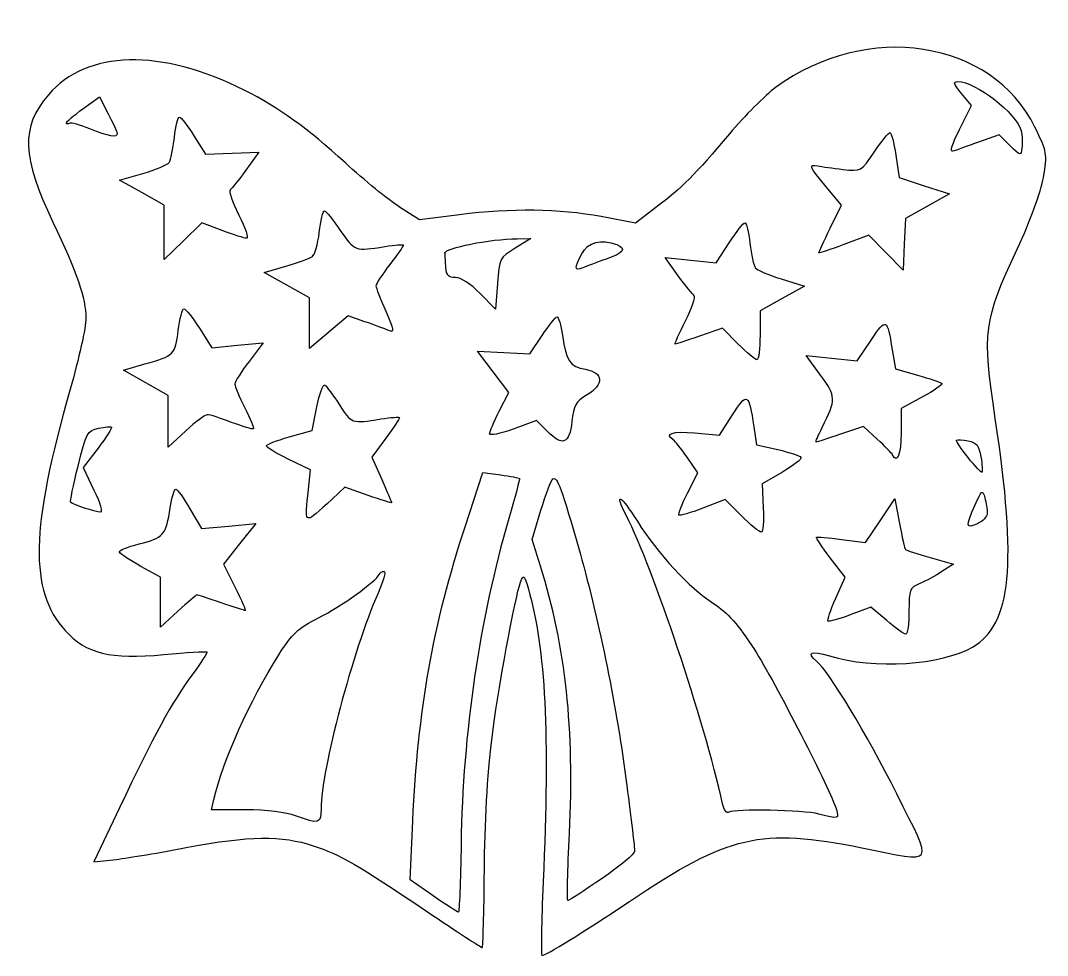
# Model space of a CAD drawing. Header units: centimetres. Extents: x -9.3 to 9, y -10.8 to 13.4.
# Drawn here: x -6.26 to 5.7, y 2.52 to 13.41 of the extents above; entities that cross this region are included whole.
import ezdxf

# ---------------------------------------------------------------- set-up
doc = ezdxf.new("R2010")
doc.units = ezdxf.units.CM
doc.header["$MEASUREMENT"] = 0
doc.layers.add('Layer 1', color=7, linetype='Continuous')

msp = doc.modelspace()

# ---------------------------------------------------------------- linework, layer by layer
at = {"layer": 'Layer 1'}
for points, knots in [([(-0.17259, 3.37224), (-0.0946, 5.1069), (-0.1437, 6.08155), (-0.34453, 6.78505), (-0.34453, 6.78505), (-0.39189, 6.95096), (-0.40015, 6.95836), (-0.43475, 6.86595), (-0.43475, 6.86595), (-0.50252, 6.68495), (-0.70034, 5.60316), (-0.77614, 4.99904), (-0.77614, 4.99904), (-0.81783, 4.66679), (-0.85313, 4.01867), (-0.85727, 3.50934), (-0.85727, 3.50934), (-0.8613, 3.01347), (-0.87268, 2.6077), (-0.88255, 2.60763), (-0.88255, 2.60763), (-0.89242, 2.60755), (-1.18006, 2.7958), (-1.52174, 3.02593), (-1.52174, 3.02593), (-2.33776, 3.57555), (-2.52937, 3.68633), (-2.85198, 3.79501), (-2.85198, 3.79501), (-3.21116, 3.91601), (-3.60905, 3.91083), (-4.31165, 3.77602), (-4.31165, 3.77602), (-4.62554, 3.71579), (-5.00033, 3.65278), (-5.14453, 3.63599), (-5.14453, 3.63599), (-5.14453, 3.63599), (-5.40671, 3.60546), (-5.40671, 3.60546), (-5.40671, 3.60546), (-5.40671, 3.60546), (-5.10784, 4.23648), (-5.10784, 4.23648), (-5.10784, 4.23648), (-4.71138, 5.07354), (-4.49432, 5.47155), (-4.26505, 5.78191), (-4.26505, 5.78191), (-4.16066, 5.92322), (-4.08222, 6.04516), (-4.09073, 6.0529), (-4.09073, 6.0529), (-4.09924, 6.06064), (-4.32441, 6.04654), (-4.59111, 6.02157), (-4.59111, 6.02157), (-5.21484, 5.96317), (-5.4973, 6.03216), (-5.74161, 6.30258), (-5.74161, 6.30258), (-6.16199, 6.76789), (-6.1466, 7.49457), (-5.6821, 9.11345), (-5.6821, 9.11345), (-5.58124, 9.46496), (-5.49872, 9.8367), (-5.49872, 9.93953), (-5.49872, 9.93953), (-5.49872, 10.16819), (-5.60645, 10.48256), (-5.88278, 11.06029), (-5.88278, 11.06029), (-6.24869, 11.82531), (-6.26073, 12.16469), (-5.93541, 12.54475), (-5.93541, 12.54475), (-5.48914, 13.06612), (-4.62371, 13.086), (-3.65412, 12.59714), (-3.65412, 12.59714), (-3.24483, 12.39078), (-2.92221, 12.15874), (-2.47643, 11.75012), (-2.47643, 11.75012), (-2.25805, 11.54994), (-1.97402, 11.31855), (-1.84525, 11.23592), (-1.84525, 11.23592), (-1.84525, 11.23592), (-1.61112, 11.08568), (-1.61112, 11.08568), (-1.61112, 11.08568), (-1.61112, 11.08568), (-1.14655, 11.14506), (-1.14655, 11.14506), (-1.14655, 11.14506), (-0.53708, 11.22296), (0.01285, 11.21593), (0.50353, 11.12399), (0.50353, 11.12399), (0.50353, 11.12399), (0.90167, 11.04939), (0.90167, 11.04939), (0.90167, 11.04939), (0.90167, 11.04939), (1.14022, 11.2295), (1.14022, 11.2295), (1.14022, 11.2295), (1.44103, 11.45662), (1.5979, 11.61376), (1.99744, 12.08822), (1.99744, 12.08822), (2.17325, 12.297), (2.41567, 12.54017), (2.53614, 12.62861), (2.53614, 12.62861), (3.59878, 13.40866), (5.0547, 13.18571), (5.55667, 12.16607), (5.55667, 12.16607), (5.69917, 11.8766), (5.70243, 11.85723), (5.65509, 11.58086), (5.65509, 11.58086), (5.62668, 11.41498), (5.50001, 11.06722), (5.35326, 10.75216), (5.35326, 10.75216), (4.95622, 9.89979), (4.9422, 9.79216), (5.09513, 8.77112), (5.09513, 8.77112), (5.35011, 7.06881), (5.28216, 6.37256), (4.83565, 6.11249), (4.83565, 6.11249), (4.46605, 5.89721), (3.68213, 5.84745), (3.16455, 6.00642), (3.16455, 6.00642), (2.94971, 6.07241), (2.8878, 6.04696), (3.01213, 5.94378), (3.01213, 5.94378), (3.15787, 5.82282), (3.59794, 5.09544), (3.94645, 4.39943), (3.94645, 4.39943), (4.37877, 3.53606), (4.41828, 3.59735), (3.54121, 3.77086), (3.54121, 3.77086), (2.35251, 4.00601), (1.99338, 3.92308), (0.83255, 3.14538), (0.83255, 3.14538), (0.28746, 2.7802), (-0.13992, 2.5162), (-0.18603, 2.5162), (-0.18603, 2.5162), (-0.19982, 2.5162), (-0.19378, 2.90142), (-0.17261, 3.37226), (-0.17261, 3.37226), (-0.17261, 3.37226), (-0.17259, 3.37224), (-0.17259, 3.37224)], [0, 0, 0, 0, 0.02325581, 0.02325581, 0.02325581, 0.02325581, 0.04651163, 0.04651163, 0.04651163, 0.04651163, 0.06976744, 0.06976744, 0.06976744, 0.06976744, 0.09302326, 0.09302326, 0.09302326, 0.09302326, 0.11627907, 0.11627907, 0.11627907, 0.11627907, 0.13953488, 0.13953488, 0.13953488, 0.13953488, 0.1627907, 0.1627907, 0.1627907, 0.1627907, 0.18604651, 0.18604651, 0.18604651, 0.18604651, 0.20930233, 0.20930233, 0.20930233, 0.20930233, 0.23255814, 0.23255814, 0.23255814, 0.23255814, 0.25581395, 0.25581395, 0.25581395, 0.25581395, 0.27906977, 0.27906977, 0.27906977, 0.27906977, 0.30232558, 0.30232558, 0.30232558, 0.30232558, 0.3255814, 0.3255814, 0.3255814, 0.3255814, 0.34883721, 0.34883721, 0.34883721, 0.34883721, 0.37209302, 0.37209302, 0.37209302, 0.37209302, 0.39534884, 0.39534884, 0.39534884, 0.39534884, 0.41860465, 0.41860465, 0.41860465, 0.41860465, 0.44186047, 0.44186047, 0.44186047, 0.44186047, 0.46511628, 0.46511628, 0.46511628, 0.46511628, 0.48837209, 0.48837209, 0.48837209, 0.48837209, 0.51162791, 0.51162791, 0.51162791, 0.51162791, 0.53488372, 0.53488372, 0.53488372, 0.53488372, 0.55813953, 0.55813953, 0.55813953, 0.55813953, 0.58139535, 0.58139535, 0.58139535, 0.58139535, 0.60465116, 0.60465116, 0.60465116, 0.60465116, 0.62790698, 0.62790698, 0.62790698, 0.62790698, 0.65116279, 0.65116279, 0.65116279, 0.65116279, 0.6744186, 0.6744186, 0.6744186, 0.6744186, 0.69767442, 0.69767442, 0.69767442, 0.69767442, 0.72093023, 0.72093023, 0.72093023, 0.72093023, 0.74418605, 0.74418605, 0.74418605, 0.74418605, 0.76744186, 0.76744186, 0.76744186, 0.76744186, 0.79069767, 0.79069767, 0.79069767, 0.79069767, 0.81395349, 0.81395349, 0.81395349, 0.81395349, 0.8372093, 0.8372093, 0.8372093, 0.8372093, 0.86046512, 0.86046512, 0.86046512, 0.86046512, 0.88372093, 0.88372093, 0.88372093, 0.88372093, 0.90697674, 0.90697674, 0.90697674, 0.90697674, 0.93023256, 0.93023256, 0.93023256, 0.93023256, 0.95348837, 0.95348837, 0.95348837, 0.95348837, 1, 1, 1, 1]), ([(5.39474, 12.12543), (5.34415, 12.32701), (4.86672, 12.69754), (4.65757, 12.69754), (4.65757, 12.69754), (4.59826, 12.69754), (4.607, 12.66927), (4.70071, 12.55789), (4.70071, 12.55789), (4.70071, 12.55789), (4.81821, 12.41824), (4.81821, 12.41824), (4.81821, 12.41824), (4.81821, 12.41824), (4.67806, 12.14061), (4.67806, 12.14061), (4.67806, 12.14061), (4.59438, 11.97484), (4.56247, 11.87182), (4.59886, 11.88492), (4.59886, 11.88492), (4.63238, 11.89699), (4.76812, 11.94516), (4.9005, 11.99198), (4.9005, 11.99198), (4.9005, 11.99198), (5.14119, 12.0771), (5.14119, 12.0771), (5.14119, 12.0771), (5.14119, 12.0771), (5.26575, 11.95192), (5.26575, 11.95192), (5.26575, 11.95192), (5.38671, 11.83036), (5.39074, 11.82956), (5.4055, 11.92436), (5.4055, 11.92436), (5.41386, 11.97805), (5.40902, 12.06852), (5.39474, 12.12542), (5.39474, 12.12542), (5.39474, 12.12542), (5.39474, 12.12543), (5.39474, 12.12543)], [0, 0, 0, 0, 0.08333333, 0.08333333, 0.08333333, 0.08333333, 0.16666667, 0.16666667, 0.16666667, 0.16666667, 0.25, 0.25, 0.25, 0.25, 0.33333333, 0.33333333, 0.33333333, 0.33333333, 0.41666667, 0.41666667, 0.41666667, 0.41666667, 0.5, 0.5, 0.5, 0.5, 0.58333333, 0.58333333, 0.58333333, 0.58333333, 0.66666667, 0.66666667, 0.66666667, 0.66666667, 0.75, 0.75, 0.75, 0.75, 0.83333333, 0.83333333, 0.83333333, 0.83333333, 1, 1, 1, 1]), ([(-5.13553, 12.09259), (-5.13666, 12.11142), (-5.18375, 12.21502), (-5.24017, 12.32279), (-5.24017, 12.32279), (-5.24017, 12.32279), (-5.34274, 12.51875), (-5.34274, 12.51875), (-5.34274, 12.51875), (-5.34274, 12.51875), (-5.53487, 12.37957), (-5.53487, 12.37957), (-5.53487, 12.37957), (-5.64054, 12.30302), (-5.727, 12.22904), (-5.727, 12.21516), (-5.727, 12.21516), (-5.727, 12.20128), (-5.71159, 12.19917), (-5.69276, 12.21047), (-5.69276, 12.21047), (-5.67393, 12.22177), (-5.56606, 12.19331), (-5.45306, 12.14723), (-5.45306, 12.14723), (-5.22939, 12.05602), (-5.13232, 12.03931), (-5.13553, 12.09259)], [0, 0, 0, 0, 0.125, 0.125, 0.125, 0.125, 0.25, 0.25, 0.25, 0.25, 0.375, 0.375, 0.375, 0.375, 0.5, 0.5, 0.5, 0.5, 0.625, 0.625, 0.625, 0.625, 0.75, 0.75, 0.75, 0.75, 1, 1, 1, 1]), ([(-3.91057, 10.96213), (-3.77907, 10.91216), (-3.65086, 10.87128), (-3.62566, 10.87128), (-3.62566, 10.87128), (-3.60046, 10.87128), (-3.64153, 10.99349), (-3.71693, 11.14285), (-3.71693, 11.14285), (-3.79233, 11.29222), (-3.83841, 11.42407), (-3.81934, 11.43586), (-3.81934, 11.43586), (-3.80026, 11.44765), (-3.71746, 11.55087), (-3.63533, 11.66523), (-3.63533, 11.66523), (-3.63533, 11.66523), (-3.486, 11.87317), (-3.486, 11.87317), (-3.486, 11.87317), (-3.486, 11.87317), (-3.7953, 11.86303), (-3.7953, 11.86303), (-3.7953, 11.86303), (-3.7953, 11.86303), (-4.1046, 11.85289), (-4.1046, 11.85289), (-4.1046, 11.85289), (-4.1046, 11.85289), (-4.24237, 12.06728), (-4.24237, 12.06728), (-4.24237, 12.06728), (-4.31814, 12.18519), (-4.39318, 12.28278), (-4.40912, 12.28415), (-4.40912, 12.28415), (-4.42506, 12.28552), (-4.4516, 12.17859), (-4.4681, 12.04654), (-4.4681, 12.04654), (-4.4846, 11.91449), (-4.51265, 11.78367), (-4.53043, 11.75583), (-4.53043, 11.75583), (-4.54821, 11.72799), (-4.68578, 11.66967), (-4.83614, 11.62624), (-4.83614, 11.62624), (-4.83614, 11.62624), (-5.10952, 11.54727), (-5.10952, 11.54727), (-5.10952, 11.54727), (-5.10952, 11.54727), (-4.84818, 11.40332), (-4.84818, 11.40332), (-4.84818, 11.40332), (-4.84818, 11.40332), (-4.58684, 11.25937), (-4.58684, 11.25937), (-4.58684, 11.25937), (-4.58684, 11.25937), (-4.58622, 10.94149), (-4.58622, 10.94149), (-4.58622, 10.94149), (-4.58622, 10.94149), (-4.5856, 10.62361), (-4.5856, 10.62361), (-4.5856, 10.62361), (-4.5856, 10.62361), (-4.36764, 10.8383), (-4.36764, 10.8383), (-4.36764, 10.8383), (-4.36764, 10.8383), (-4.14968, 11.05299), (-4.14968, 11.05299), (-4.14968, 11.05299), (-4.14968, 11.05299), (-3.91059, 10.96214), (-3.91059, 10.96214), (-3.91059, 10.96214), (-3.91059, 10.96214), (-3.91057, 10.96213), (-3.91057, 10.96213)], [0, 0, 0, 0, 0.04545455, 0.04545455, 0.04545455, 0.04545455, 0.09090909, 0.09090909, 0.09090909, 0.09090909, 0.13636364, 0.13636364, 0.13636364, 0.13636364, 0.18181818, 0.18181818, 0.18181818, 0.18181818, 0.22727273, 0.22727273, 0.22727273, 0.22727273, 0.27272727, 0.27272727, 0.27272727, 0.27272727, 0.31818182, 0.31818182, 0.31818182, 0.31818182, 0.36363636, 0.36363636, 0.36363636, 0.36363636, 0.40909091, 0.40909091, 0.40909091, 0.40909091, 0.45454545, 0.45454545, 0.45454545, 0.45454545, 0.5, 0.5, 0.5, 0.5, 0.54545455, 0.54545455, 0.54545455, 0.54545455, 0.59090909, 0.59090909, 0.59090909, 0.59090909, 0.63636364, 0.63636364, 0.63636364, 0.63636364, 0.68181818, 0.68181818, 0.68181818, 0.68181818, 0.72727273, 0.72727273, 0.72727273, 0.72727273, 0.77272727, 0.77272727, 0.77272727, 0.77272727, 0.81818182, 0.81818182, 0.81818182, 0.81818182, 0.86363636, 0.86363636, 0.86363636, 0.86363636, 0.90909091, 0.90909091, 0.90909091, 0.90909091, 1, 1, 1, 1]), ([(4.30376, 11.2457), (4.30376, 11.2457), (4.55987, 11.39024), (4.55987, 11.39024), (4.55987, 11.39024), (4.55987, 11.39024), (4.26742, 11.4846), (4.26742, 11.4846), (4.26742, 11.4846), (4.26742, 11.4846), (3.97497, 11.57896), (3.97497, 11.57896), (3.97497, 11.57896), (3.97497, 11.57896), (3.93555, 11.84148), (3.93555, 11.84148), (3.93555, 11.84148), (3.91387, 11.98587), (3.88305, 12.10347), (3.86707, 12.10283), (3.86707, 12.10283), (3.85109, 12.10218), (3.76915, 12.00013), (3.685, 11.87606), (3.685, 11.87606), (3.53216, 11.65071), (3.53175, 11.65049), (3.31975, 11.67462), (3.31975, 11.67462), (3.20302, 11.68791), (3.07156, 11.70585), (3.02762, 11.71449), (3.02762, 11.71449), (2.91453, 11.73674), (2.92526, 11.70983), (3.12466, 11.47116), (3.12466, 11.47116), (3.12466, 11.47116), (3.3016, 11.25937), (3.3016, 11.25937), (3.3016, 11.25937), (3.3016, 11.25937), (3.17032, 10.98867), (3.17032, 10.98867), (3.17032, 10.98867), (3.09811, 10.83978), (3.03904, 10.71155), (3.03904, 10.70371), (3.03904, 10.70371), (3.03904, 10.69587), (3.17012, 10.73879), (3.33033, 10.79909), (3.33033, 10.79909), (3.33033, 10.79909), (3.62162, 10.90873), (3.62162, 10.90873), (3.62162, 10.90873), (3.62162, 10.90873), (3.82113, 10.70513), (3.82113, 10.70513), (3.82113, 10.70513), (3.82113, 10.70513), (4.02064, 10.50153), (4.02064, 10.50153), (4.02064, 10.50153), (4.02064, 10.50153), (4.03416, 10.80135), (4.03416, 10.80135), (4.03416, 10.80135), (4.03416, 10.80135), (4.04768, 11.10117), (4.04768, 11.10117), (4.04768, 11.10117), (4.04768, 11.10117), (4.30379, 11.24571), (4.30379, 11.24571), (4.30379, 11.24571), (4.30379, 11.24571), (4.30376, 11.2457), (4.30376, 11.2457)], [0, 0, 0, 0, 0.04761905, 0.04761905, 0.04761905, 0.04761905, 0.0952381, 0.0952381, 0.0952381, 0.0952381, 0.14285714, 0.14285714, 0.14285714, 0.14285714, 0.19047619, 0.19047619, 0.19047619, 0.19047619, 0.23809524, 0.23809524, 0.23809524, 0.23809524, 0.28571429, 0.28571429, 0.28571429, 0.28571429, 0.33333333, 0.33333333, 0.33333333, 0.33333333, 0.38095238, 0.38095238, 0.38095238, 0.38095238, 0.42857143, 0.42857143, 0.42857143, 0.42857143, 0.47619048, 0.47619048, 0.47619048, 0.47619048, 0.52380952, 0.52380952, 0.52380952, 0.52380952, 0.57142857, 0.57142857, 0.57142857, 0.57142857, 0.61904762, 0.61904762, 0.61904762, 0.61904762, 0.66666667, 0.66666667, 0.66666667, 0.66666667, 0.71428571, 0.71428571, 0.71428571, 0.71428571, 0.76190476, 0.76190476, 0.76190476, 0.76190476, 0.80952381, 0.80952381, 0.80952381, 0.80952381, 0.85714286, 0.85714286, 0.85714286, 0.85714286, 0.9047619, 0.9047619, 0.9047619, 0.9047619, 1, 1, 1, 1]), ([(-2.24812, 9.89962), (-2.14007, 9.8618), (-2.01591, 9.81628), (-1.9722, 9.79847), (-1.9722, 9.79847), (-1.90363, 9.77053), (-1.90833, 9.80137), (-2.00644, 10.02322), (-2.00644, 10.02322), (-2.06898, 10.16464), (-2.12016, 10.29736), (-2.12016, 10.31814), (-2.12016, 10.31814), (-2.12016, 10.33892), (-2.04825, 10.4501), (-1.96036, 10.56521), (-1.96036, 10.56521), (-1.87247, 10.68031), (-1.80056, 10.78274), (-1.80056, 10.79282), (-1.80056, 10.79282), (-1.80056, 10.8029), (-1.89815, 10.79508), (-2.01743, 10.77545), (-2.01743, 10.77545), (-2.36166, 10.71879), (-2.3717, 10.72242), (-2.53533, 10.9625), (-2.53533, 10.9625), (-2.62087, 11.08801), (-2.7039, 11.19073), (-2.71984, 11.19078), (-2.71984, 11.19078), (-2.73578, 11.19083), (-2.7629, 11.07819), (-2.78011, 10.94048), (-2.78011, 10.94048), (-2.79732, 10.80277), (-2.83564, 10.67436), (-2.86527, 10.65513), (-2.86527, 10.65513), (-2.8949, 10.6359), (-3.03214, 10.58751), (-3.17025, 10.54759), (-3.17025, 10.54759), (-3.17025, 10.54759), (-3.42136, 10.47501), (-3.42136, 10.47501), (-3.42136, 10.47501), (-3.42136, 10.47501), (-3.15884, 10.32636), (-3.15884, 10.32636), (-3.15884, 10.32636), (-3.15884, 10.32636), (-2.89632, 10.17771), (-2.89632, 10.17771), (-2.89632, 10.17771), (-2.89632, 10.17771), (-2.89632, 9.88259), (-2.89632, 9.88259), (-2.89632, 9.88259), (-2.89632, 9.88259), (-2.89632, 9.58746), (-2.89632, 9.58746), (-2.89632, 9.58746), (-2.89632, 9.58746), (-2.67045, 9.77792), (-2.67045, 9.77792), (-2.67045, 9.77792), (-2.67045, 9.77792), (-2.44458, 9.96838), (-2.44458, 9.96838), (-2.44458, 9.96838), (-2.44458, 9.96838), (-2.24813, 9.89961), (-2.24813, 9.89961), (-2.24813, 9.89961), (-2.24813, 9.89961), (-2.24812, 9.89962), (-2.24812, 9.89962)], [0, 0, 0, 0, 0.04761905, 0.04761905, 0.04761905, 0.04761905, 0.0952381, 0.0952381, 0.0952381, 0.0952381, 0.14285714, 0.14285714, 0.14285714, 0.14285714, 0.19047619, 0.19047619, 0.19047619, 0.19047619, 0.23809524, 0.23809524, 0.23809524, 0.23809524, 0.28571429, 0.28571429, 0.28571429, 0.28571429, 0.33333333, 0.33333333, 0.33333333, 0.33333333, 0.38095238, 0.38095238, 0.38095238, 0.38095238, 0.42857143, 0.42857143, 0.42857143, 0.42857143, 0.47619048, 0.47619048, 0.47619048, 0.47619048, 0.52380952, 0.52380952, 0.52380952, 0.52380952, 0.57142857, 0.57142857, 0.57142857, 0.57142857, 0.61904762, 0.61904762, 0.61904762, 0.61904762, 0.66666667, 0.66666667, 0.66666667, 0.66666667, 0.71428571, 0.71428571, 0.71428571, 0.71428571, 0.76190476, 0.76190476, 0.76190476, 0.76190476, 0.80952381, 0.80952381, 0.80952381, 0.80952381, 0.85714286, 0.85714286, 0.85714286, 0.85714286, 0.9047619, 0.9047619, 0.9047619, 0.9047619, 1, 1, 1, 1]), ([(2.35416, 9.74179), (2.35416, 9.74179), (2.35416, 10.02764), (2.35416, 10.02764), (2.35416, 10.02764), (2.35416, 10.02764), (2.6127, 10.17086), (2.6127, 10.17086), (2.6127, 10.17086), (2.6127, 10.17086), (2.87123, 10.31408), (2.87123, 10.31408), (2.87123, 10.31408), (2.87123, 10.31408), (2.60128, 10.39741), (2.60128, 10.39741), (2.60128, 10.39741), (2.45281, 10.44324), (2.31678, 10.50167), (2.299, 10.52725), (2.299, 10.52725), (2.28122, 10.55283), (2.25317, 10.6818), (2.23667, 10.81385), (2.23667, 10.81385), (2.22017, 10.9459), (2.19363, 11.05357), (2.17769, 11.05312), (2.17769, 11.05312), (2.16175, 11.05266), (2.08003, 10.9473), (1.99609, 10.81897), (1.99609, 10.81897), (1.99609, 10.81897), (1.84347, 10.58564), (1.84347, 10.58564), (1.84347, 10.58564), (1.84347, 10.58564), (1.54689, 10.61603), (1.54689, 10.61603), (1.54689, 10.61603), (1.54689, 10.61603), (1.25031, 10.64642), (1.25031, 10.64642), (1.25031, 10.64642), (1.25031, 10.64642), (1.40176, 10.43552), (1.40176, 10.43552), (1.40176, 10.43552), (1.48506, 10.31953), (1.56882, 10.21498), (1.5879, 10.20319), (1.5879, 10.20319), (1.60698, 10.1914), (1.56089, 10.05955), (1.48549, 9.91018), (1.48549, 9.91018), (1.41009, 9.76081), (1.35575, 9.63861), (1.36474, 9.63861), (1.36474, 9.63861), (1.37373, 9.63861), (1.50171, 9.68011), (1.64916, 9.73084), (1.64916, 9.73084), (1.64916, 9.73084), (1.91724, 9.82307), (1.91724, 9.82307), (1.91724, 9.82307), (1.91724, 9.82307), (2.10079, 9.63952), (2.10079, 9.63952), (2.10079, 9.63952), (2.20174, 9.53857), (2.30005, 9.45597), (2.31925, 9.45597), (2.31925, 9.45597), (2.33845, 9.45597), (2.35416, 9.5846), (2.35416, 9.74182), (2.35416, 9.74182), (2.35416, 9.74182), (2.35416, 9.74179), (2.35416, 9.74179)], [0, 0, 0, 0, 0.04545455, 0.04545455, 0.04545455, 0.04545455, 0.09090909, 0.09090909, 0.09090909, 0.09090909, 0.13636364, 0.13636364, 0.13636364, 0.13636364, 0.18181818, 0.18181818, 0.18181818, 0.18181818, 0.22727273, 0.22727273, 0.22727273, 0.22727273, 0.27272727, 0.27272727, 0.27272727, 0.27272727, 0.31818182, 0.31818182, 0.31818182, 0.31818182, 0.36363636, 0.36363636, 0.36363636, 0.36363636, 0.40909091, 0.40909091, 0.40909091, 0.40909091, 0.45454545, 0.45454545, 0.45454545, 0.45454545, 0.5, 0.5, 0.5, 0.5, 0.54545455, 0.54545455, 0.54545455, 0.54545455, 0.59090909, 0.59090909, 0.59090909, 0.59090909, 0.63636364, 0.63636364, 0.63636364, 0.63636364, 0.68181818, 0.68181818, 0.68181818, 0.68181818, 0.72727273, 0.72727273, 0.72727273, 0.72727273, 0.77272727, 0.77272727, 0.77272727, 0.77272727, 0.81818182, 0.81818182, 0.81818182, 0.81818182, 0.86363636, 0.86363636, 0.86363636, 0.86363636, 0.90909091, 0.90909091, 0.90909091, 0.90909091, 1, 1, 1, 1]), ([(-0.49935, 10.75657), (-0.49935, 10.75657), (-0.31673, 10.86844), (-0.31673, 10.86844), (-0.31673, 10.86844), (-0.31673, 10.86844), (-0.47653, 10.867), (-0.47653, 10.867), (-0.47653, 10.867), (-0.7907, 10.86417), (-1.3213, 10.75874), (-1.31661, 10.70008), (-1.31661, 10.70008), (-1.3141, 10.66869), (-1.30896, 10.59165), (-1.3052, 10.52887), (-1.3052, 10.52887), (-1.3, 10.44223), (-1.27308, 10.41473), (-1.19348, 10.41473), (-1.19348, 10.41473), (-1.13097, 10.41473), (-1.01571, 10.3399), (-0.90813, 10.22947), (-0.90813, 10.22947), (-0.90813, 10.22947), (-0.72765, 10.04421), (-0.72765, 10.04421), (-0.72765, 10.04421), (-0.72765, 10.04421), (-0.70482, 10.34446), (-0.70482, 10.34446), (-0.70482, 10.34446), (-0.68259, 10.63684), (-0.6772, 10.64764), (-0.49937, 10.75658), (-0.49937, 10.75658), (-0.49937, 10.75658), (-0.49935, 10.75657), (-0.49935, 10.75657)], [0, 0, 0, 0, 0.09090909, 0.09090909, 0.09090909, 0.09090909, 0.18181818, 0.18181818, 0.18181818, 0.18181818, 0.27272727, 0.27272727, 0.27272727, 0.27272727, 0.36363636, 0.36363636, 0.36363636, 0.36363636, 0.45454545, 0.45454545, 0.45454545, 0.45454545, 0.54545455, 0.54545455, 0.54545455, 0.54545455, 0.63636364, 0.63636364, 0.63636364, 0.63636364, 0.72727273, 0.72727273, 0.72727273, 0.72727273, 0.81818182, 0.81818182, 0.81818182, 0.81818182, 1, 1, 1, 1]), ([(0.56216, 10.6293), (0.76667, 10.70091), (0.80359, 10.75202), (0.68398, 10.79792), (0.68398, 10.79792), (0.50275, 10.86747), (0.34821, 10.82674), (0.27798, 10.69093), (0.27798, 10.69093), (0.18843, 10.51776), (0.19026, 10.48891), (0.28822, 10.52881), (0.28822, 10.52881), (0.33216, 10.54671), (0.45544, 10.59193), (0.56216, 10.6293)], [0, 0, 0, 0, 0.2, 0.2, 0.2, 0.2, 0.4, 0.4, 0.4, 0.4, 0.6, 0.6, 0.6, 0.6, 1, 1, 1, 1]), ([(-4.08488, 8.81675), (-4.05948, 8.81675), (-3.93183, 8.77615), (-3.80123, 8.72652), (-3.80123, 8.72652), (-3.67062, 8.67689), (-3.55682, 8.64323), (-3.54834, 8.65172), (-3.54834, 8.65172), (-3.53986, 8.6602), (-3.58486, 8.77056), (-3.64835, 8.89696), (-3.64835, 8.89696), (-3.71184, 9.02336), (-3.76378, 9.1479), (-3.76378, 9.17372), (-3.76378, 9.17372), (-3.76378, 9.19954), (-3.68958, 9.31788), (-3.59888, 9.43669), (-3.59888, 9.43669), (-3.59888, 9.43669), (-3.43398, 9.65272), (-3.43398, 9.65272), (-3.43398, 9.65272), (-3.43398, 9.65272), (-3.7324, 9.62485), (-3.7324, 9.62485), (-3.7324, 9.62485), (-3.7324, 9.62485), (-4.03082, 9.59698), (-4.03082, 9.59698), (-4.03082, 9.59698), (-4.03082, 9.59698), (-4.176, 9.82322), (-4.176, 9.82322), (-4.176, 9.82322), (-4.25585, 9.94765), (-4.33721, 10.04946), (-4.35681, 10.04946), (-4.35681, 10.04946), (-4.37641, 10.04946), (-4.40652, 9.93678), (-4.42373, 9.79907), (-4.42373, 9.79907), (-4.4591, 9.51595), (-4.46931, 9.50563), (-4.81133, 9.40728), (-4.81133, 9.40728), (-4.81133, 9.40728), (-5.05989, 9.33581), (-5.05989, 9.33581), (-5.05989, 9.33581), (-5.05989, 9.33581), (-4.79991, 9.18707), (-4.79991, 9.18707), (-4.79991, 9.18707), (-4.79991, 9.18707), (-4.53993, 9.03833), (-4.53993, 9.03833), (-4.53993, 9.03833), (-4.53993, 9.03833), (-4.53993, 8.7391), (-4.53993, 8.7391), (-4.53993, 8.7391), (-4.53993, 8.7391), (-4.53993, 8.43987), (-4.53993, 8.43987), (-4.53993, 8.43987), (-4.53993, 8.43987), (-4.3355, 8.62831), (-4.3355, 8.62831), (-4.3355, 8.62831), (-4.22306, 8.73195), (-4.11028, 8.81675), (-4.08488, 8.81675)], [0, 0, 0, 0, 0.05, 0.05, 0.05, 0.05, 0.1, 0.1, 0.1, 0.1, 0.15, 0.15, 0.15, 0.15, 0.2, 0.2, 0.2, 0.2, 0.25, 0.25, 0.25, 0.25, 0.3, 0.3, 0.3, 0.3, 0.35, 0.35, 0.35, 0.35, 0.4, 0.4, 0.4, 0.4, 0.45, 0.45, 0.45, 0.45, 0.5, 0.5, 0.5, 0.5, 0.55, 0.55, 0.55, 0.55, 0.6, 0.6, 0.6, 0.6, 0.65, 0.65, 0.65, 0.65, 0.7, 0.7, 0.7, 0.7, 0.75, 0.75, 0.75, 0.75, 0.8, 0.8, 0.8, 0.8, 0.85, 0.85, 0.85, 0.85, 0.9, 0.9, 0.9, 0.9, 1, 1, 1, 1]), ([(0.16266, 8.73804), (0.18209, 8.92293), (0.20759, 8.96868), (0.33387, 9.04515), (0.33387, 9.04515), (0.53868, 9.16918), (0.53294, 9.30533), (0.32122, 9.34505), (0.32122, 9.34505), (0.13632, 9.37974), (0.09526, 9.44009), (0.05156, 9.7413), (0.05156, 9.7413), (0.03426, 9.86058), (0.00595, 9.95705), (-0.01135, 9.95568), (-0.01135, 9.95568), (-0.02864, 9.95431), (-0.10669, 9.85672), (-0.18479, 9.73881), (-0.18479, 9.73881), (-0.18479, 9.73881), (-0.32678, 9.52443), (-0.32678, 9.52443), (-0.32678, 9.52443), (-0.32678, 9.52443), (-0.63246, 9.5401), (-0.63246, 9.5401), (-0.63246, 9.5401), (-0.63246, 9.5401), (-0.93814, 9.55577), (-0.93814, 9.55577), (-0.93814, 9.55577), (-0.93814, 9.55577), (-0.7562, 9.31538), (-0.7562, 9.31538), (-0.7562, 9.31538), (-0.7562, 9.31538), (-0.57426, 9.07499), (-0.57426, 9.07499), (-0.57426, 9.07499), (-0.57426, 9.07499), (-0.68519, 8.85607), (-0.68519, 8.85607), (-0.68519, 8.85607), (-0.7462, 8.73566), (-0.79612, 8.61732), (-0.79612, 8.59308), (-0.79612, 8.59308), (-0.79612, 8.56884), (-0.67324, 8.59376), (-0.52305, 8.64846), (-0.52305, 8.64846), (-0.52305, 8.64846), (-0.24998, 8.74791), (-0.24998, 8.74791), (-0.24998, 8.74791), (-0.24998, 8.74791), (-0.12356, 8.62142), (-0.12356, 8.62142), (-0.12356, 8.62142), (0.05489, 8.44287), (0.13507, 8.47553), (0.16266, 8.73802), (0.16266, 8.73802), (0.16266, 8.73802), (0.16266, 8.73804), (0.16266, 8.73804)], [0, 0, 0, 0, 0.05555556, 0.05555556, 0.05555556, 0.05555556, 0.11111111, 0.11111111, 0.11111111, 0.11111111, 0.16666667, 0.16666667, 0.16666667, 0.16666667, 0.22222222, 0.22222222, 0.22222222, 0.22222222, 0.27777778, 0.27777778, 0.27777778, 0.27777778, 0.33333333, 0.33333333, 0.33333333, 0.33333333, 0.38888889, 0.38888889, 0.38888889, 0.38888889, 0.44444444, 0.44444444, 0.44444444, 0.44444444, 0.5, 0.5, 0.5, 0.5, 0.55555556, 0.55555556, 0.55555556, 0.55555556, 0.61111111, 0.61111111, 0.61111111, 0.61111111, 0.66666667, 0.66666667, 0.66666667, 0.66666667, 0.72222222, 0.72222222, 0.72222222, 0.72222222, 0.77777778, 0.77777778, 0.77777778, 0.77777778, 0.83333333, 0.83333333, 0.83333333, 0.83333333, 0.88888889, 0.88888889, 0.88888889, 0.88888889, 1, 1, 1, 1]), ([(3.99779, 8.60149), (3.99779, 8.60149), (3.99779, 8.88844), (3.99779, 8.88844), (3.99779, 8.88844), (3.99779, 8.88844), (4.24613, 9.02278), (4.24613, 9.02278), (4.24613, 9.02278), (4.38272, 9.09666), (4.48383, 9.16785), (4.47084, 9.18098), (4.47084, 9.18098), (4.45785, 9.1941), (4.33089, 9.23726), (4.18872, 9.27689), (4.18872, 9.27689), (4.18872, 9.27689), (3.93023, 9.34894), (3.93023, 9.34894), (3.93023, 9.34894), (3.93023, 9.34894), (3.8942, 9.57365), (3.8942, 9.57365), (3.8942, 9.57365), (3.83481, 9.94408), (3.82494, 9.94862), (3.64854, 9.68668), (3.64854, 9.68668), (3.64854, 9.68668), (3.48536, 9.44438), (3.48536, 9.44438), (3.48536, 9.44438), (3.48536, 9.44438), (3.18849, 9.4748), (3.18849, 9.4748), (3.18849, 9.4748), (3.18849, 9.4748), (2.89162, 9.50522), (2.89162, 9.50522), (2.89162, 9.50522), (2.89162, 9.50522), (3.05995, 9.27591), (3.05995, 9.27591), (3.05995, 9.27591), (3.24151, 9.02857), (3.24251, 8.99468), (3.07788, 8.66839), (3.07788, 8.66839), (3.03037, 8.57422), (2.99897, 8.49718), (3.00811, 8.49718), (3.00811, 8.49718), (3.01724, 8.49718), (3.14485, 8.53851), (3.29167, 8.58902), (3.29167, 8.58902), (3.29167, 8.58902), (3.55862, 8.68086), (3.55862, 8.68086), (3.55862, 8.68086), (3.55862, 8.68086), (3.72051, 8.53195), (3.72051, 8.53195), (3.72051, 8.53195), (3.80955, 8.45005), (3.88953, 8.36763), (3.89825, 8.34879), (3.89825, 8.34879), (3.95089, 8.23507), (3.9978, 8.35415), (3.9978, 8.6015), (3.9978, 8.6015), (3.9978, 8.6015), (3.99779, 8.60149), (3.99779, 8.60149)], [0, 0, 0, 0, 0.05, 0.05, 0.05, 0.05, 0.1, 0.1, 0.1, 0.1, 0.15, 0.15, 0.15, 0.15, 0.2, 0.2, 0.2, 0.2, 0.25, 0.25, 0.25, 0.25, 0.3, 0.3, 0.3, 0.3, 0.35, 0.35, 0.35, 0.35, 0.4, 0.4, 0.4, 0.4, 0.45, 0.45, 0.45, 0.45, 0.5, 0.5, 0.5, 0.5, 0.55, 0.55, 0.55, 0.55, 0.6, 0.6, 0.6, 0.6, 0.65, 0.65, 0.65, 0.65, 0.7, 0.7, 0.7, 0.7, 0.75, 0.75, 0.75, 0.75, 0.8, 0.8, 0.8, 0.8, 0.85, 0.85, 0.85, 0.85, 0.9, 0.9, 0.9, 0.9, 1, 1, 1, 1]), ([(-2.63194, 7.8321), (-2.63194, 7.8321), (-2.48171, 7.97078), (-2.48171, 7.97078), (-2.48171, 7.97078), (-2.48171, 7.97078), (-2.20962, 7.87546), (-2.20962, 7.87546), (-2.20962, 7.87546), (-2.05997, 7.82303), (-1.93753, 7.78482), (-1.93753, 7.79055), (-1.93753, 7.79055), (-1.93753, 7.79627), (-1.98939, 7.91822), (-2.05277, 8.06154), (-2.05277, 8.06154), (-2.05277, 8.06154), (-2.16801, 8.32213), (-2.16801, 8.32213), (-2.16801, 8.32213), (-2.16801, 8.32213), (-2.00711, 8.54132), (-2.00711, 8.54132), (-2.00711, 8.54132), (-1.91862, 8.66187), (-1.84621, 8.76991), (-1.84621, 8.7814), (-1.84621, 8.7814), (-1.84621, 8.79289), (-1.9438, 8.78622), (-2.06308, 8.76659), (-2.06308, 8.76659), (-2.4015, 8.71088), (-2.40928, 8.71353), (-2.54656, 8.93082), (-2.54656, 8.93082), (-2.61786, 9.04368), (-2.69377, 9.14688), (-2.71525, 9.16016), (-2.71525, 9.16016), (-2.73673, 9.17343), (-2.77879, 9.05982), (-2.80872, 8.90768), (-2.80872, 8.90768), (-2.80872, 8.90768), (-2.86314, 8.63106), (-2.86314, 8.63106), (-2.86314, 8.63106), (-2.86314, 8.63106), (-3.13083, 8.55663), (-3.13083, 8.55663), (-3.13083, 8.55663), (-3.27806, 8.5157), (-3.39852, 8.46931), (-3.39852, 8.45354), (-3.39852, 8.45354), (-3.39852, 8.43778), (-3.2828, 8.36812), (-3.14136, 8.29876), (-3.14136, 8.29876), (-3.14136, 8.29876), (-2.8842, 8.17264), (-2.8842, 8.17264), (-2.8842, 8.17264), (-2.8842, 8.17264), (-2.9151, 7.87108), (-2.9151, 7.87108), (-2.9151, 7.87108), (-2.94971, 7.5333), (-2.95486, 7.53401), (-2.63194, 7.83211), (-2.63194, 7.83211), (-2.63194, 7.83211), (-2.63194, 7.8321), (-2.63194, 7.8321)], [0, 0, 0, 0, 0.05, 0.05, 0.05, 0.05, 0.1, 0.1, 0.1, 0.1, 0.15, 0.15, 0.15, 0.15, 0.2, 0.2, 0.2, 0.2, 0.25, 0.25, 0.25, 0.25, 0.3, 0.3, 0.3, 0.3, 0.35, 0.35, 0.35, 0.35, 0.4, 0.4, 0.4, 0.4, 0.45, 0.45, 0.45, 0.45, 0.5, 0.5, 0.5, 0.5, 0.55, 0.55, 0.55, 0.55, 0.6, 0.6, 0.6, 0.6, 0.65, 0.65, 0.65, 0.65, 0.7, 0.7, 0.7, 0.7, 0.75, 0.75, 0.75, 0.75, 0.8, 0.8, 0.8, 0.8, 0.85, 0.85, 0.85, 0.85, 0.9, 0.9, 0.9, 0.9, 1, 1, 1, 1]), ([(2.39185, 7.72945), (2.39185, 7.72945), (2.37699, 8.01184), (2.37699, 8.01184), (2.37699, 8.01184), (2.37699, 8.01184), (2.61442, 8.14839), (2.61442, 8.14839), (2.61442, 8.14839), (2.74501, 8.22349), (2.84225, 8.30048), (2.83051, 8.31947), (2.83051, 8.31947), (2.81877, 8.33846), (2.69732, 8.37903), (2.56061, 8.40963), (2.56061, 8.40963), (2.56061, 8.40963), (2.31205, 8.46526), (2.31205, 8.46526), (2.31205, 8.46526), (2.31205, 8.46526), (2.28113, 8.67526), (2.28113, 8.67526), (2.28113, 8.67526), (2.2227, 9.07209), (2.20494, 9.08226), (2.03443, 8.81655), (2.03443, 8.81655), (2.03443, 8.81655), (1.88063, 8.57688), (1.88063, 8.57688), (1.88063, 8.57688), (1.88063, 8.57688), (1.59235, 8.6038), (1.59235, 8.6038), (1.59235, 8.6038), (1.33619, 8.62772), (1.22984, 8.59411), (1.34213, 8.52471), (1.34213, 8.52471), (1.36306, 8.51177), (1.43635, 8.42015), (1.50499, 8.3211), (1.50499, 8.3211), (1.50499, 8.3211), (1.62979, 8.14101), (1.62979, 8.14101), (1.62979, 8.14101), (1.62979, 8.14101), (1.50951, 7.90365), (1.50951, 7.90365), (1.50951, 7.90365), (1.44336, 7.7731), (1.3979, 7.65762), (1.4085, 7.64702), (1.4085, 7.64702), (1.4191, 7.63642), (1.54519, 7.67268), (1.68869, 7.7276), (1.68869, 7.7276), (1.68869, 7.7276), (1.94961, 7.82745), (1.94961, 7.82745), (1.94961, 7.82745), (1.94961, 7.82745), (2.13979, 7.63727), (2.13979, 7.63727), (2.13979, 7.63727), (2.24439, 7.53267), (2.34723, 7.44709), (2.36833, 7.44709), (2.36833, 7.44709), (2.38943, 7.44709), (2.4, 7.57416), (2.39183, 7.72948), (2.39183, 7.72948), (2.39183, 7.72948), (2.39185, 7.72945), (2.39185, 7.72945)], [0, 0, 0, 0, 0.04761905, 0.04761905, 0.04761905, 0.04761905, 0.0952381, 0.0952381, 0.0952381, 0.0952381, 0.14285714, 0.14285714, 0.14285714, 0.14285714, 0.19047619, 0.19047619, 0.19047619, 0.19047619, 0.23809524, 0.23809524, 0.23809524, 0.23809524, 0.28571429, 0.28571429, 0.28571429, 0.28571429, 0.33333333, 0.33333333, 0.33333333, 0.33333333, 0.38095238, 0.38095238, 0.38095238, 0.38095238, 0.42857143, 0.42857143, 0.42857143, 0.42857143, 0.47619048, 0.47619048, 0.47619048, 0.47619048, 0.52380952, 0.52380952, 0.52380952, 0.52380952, 0.57142857, 0.57142857, 0.57142857, 0.57142857, 0.61904762, 0.61904762, 0.61904762, 0.61904762, 0.66666667, 0.66666667, 0.66666667, 0.66666667, 0.71428571, 0.71428571, 0.71428571, 0.71428571, 0.76190476, 0.76190476, 0.76190476, 0.76190476, 0.80952381, 0.80952381, 0.80952381, 0.80952381, 0.85714286, 0.85714286, 0.85714286, 0.85714286, 0.9047619, 0.9047619, 0.9047619, 0.9047619, 1, 1, 1, 1]), ([(-5.40514, 7.93734), (-5.40514, 7.93734), (-5.53193, 8.19933), (-5.53193, 8.19933), (-5.53193, 8.19933), (-5.53193, 8.19933), (-5.35826, 8.42708), (-5.35826, 8.42708), (-5.35826, 8.42708), (-5.26274, 8.55234), (-5.19216, 8.6624), (-5.20142, 8.67165), (-5.20142, 8.67165), (-5.21067, 8.6809), (-5.27935, 8.67506), (-5.35402, 8.65865), (-5.35402, 8.65865), (-5.48193, 8.63056), (-5.49567, 8.60505), (-5.59117, 8.21857), (-5.59117, 8.21857), (-5.64692, 7.99293), (-5.68488, 7.80175), (-5.67552, 7.79374), (-5.67552, 7.79374), (-5.64684, 7.76918), (-5.38786, 7.68279), (-5.33145, 7.67896), (-5.33145, 7.67896), (-5.30052, 7.67686), (-5.33132, 7.78479), (-5.40513, 7.93735), (-5.40513, 7.93735), (-5.40513, 7.93735), (-5.40514, 7.93734), (-5.40514, 7.93734)], [0, 0, 0, 0, 0.1, 0.1, 0.1, 0.1, 0.2, 0.2, 0.2, 0.2, 0.3, 0.3, 0.3, 0.3, 0.4, 0.4, 0.4, 0.4, 0.5, 0.5, 0.5, 0.5, 0.6, 0.6, 0.6, 0.6, 0.7, 0.7, 0.7, 0.7, 0.8, 0.8, 0.8, 0.8, 1, 1, 1, 1]), ([(4.92706, 8.32403), (4.90565, 8.45597), (4.87656, 8.4931), (4.78008, 8.51164), (4.78008, 8.51164), (4.71393, 8.52435), (4.6526, 8.52765), (4.6438, 8.51898), (4.6438, 8.51898), (4.635, 8.51031), (4.69493, 8.41967), (4.77698, 8.31758), (4.77698, 8.31758), (4.85903, 8.21548), (4.93237, 8.13815), (4.93995, 8.14574), (4.93995, 8.14574), (4.94754, 8.15333), (4.94173, 8.23356), (4.92705, 8.32403), (4.92705, 8.32403), (4.92705, 8.32403), (4.92706, 8.32403), (4.92706, 8.32403)], [0, 0, 0, 0, 0.14285714, 0.14285714, 0.14285714, 0.14285714, 0.28571429, 0.28571429, 0.28571429, 0.28571429, 0.42857143, 0.42857143, 0.42857143, 0.42857143, 0.57142857, 0.57142857, 0.57142857, 0.57142857, 0.71428571, 0.71428571, 0.71428571, 0.71428571, 1, 1, 1, 1]), ([(-1.12782, 3.82198), (-1.11081, 5.09614), (-0.91208, 6.44939), (-0.57204, 7.6066), (-0.57204, 7.6066), (-0.49829, 7.85757), (-0.44312, 8.06807), (-0.44943, 8.07438), (-0.44943, 8.07438), (-0.45574, 8.08069), (-0.55374, 8.09858), (-0.6672, 8.11413), (-0.6672, 8.11413), (-0.6672, 8.11413), (-0.87349, 8.14241), (-0.87349, 8.14241), (-0.87349, 8.14241), (-0.87349, 8.14241), (-1.08206, 7.50939), (-1.08206, 7.50939), (-1.08206, 7.50939), (-1.4523, 6.38566), (-1.63386, 5.36541), (-1.6917, 4.08368), (-1.6917, 4.08368), (-1.6917, 4.08368), (-1.72271, 3.39658), (-1.72271, 3.39658), (-1.72271, 3.39658), (-1.72271, 3.39658), (-1.45346, 3.20981), (-1.45346, 3.20981), (-1.45346, 3.20981), (-1.30537, 3.10709), (-1.17394, 3.02214), (-1.16138, 3.02104), (-1.16138, 3.02104), (-1.14882, 3.01994), (-1.13373, 3.38037), (-1.12783, 3.82199), (-1.12783, 3.82199), (-1.12783, 3.82199), (-1.12782, 3.82198), (-1.12782, 3.82198)], [0, 0, 0, 0, 0.08333333, 0.08333333, 0.08333333, 0.08333333, 0.16666667, 0.16666667, 0.16666667, 0.16666667, 0.25, 0.25, 0.25, 0.25, 0.33333333, 0.33333333, 0.33333333, 0.33333333, 0.41666667, 0.41666667, 0.41666667, 0.41666667, 0.5, 0.5, 0.5, 0.5, 0.58333333, 0.58333333, 0.58333333, 0.58333333, 0.66666667, 0.66666667, 0.66666667, 0.66666667, 0.75, 0.75, 0.75, 0.75, 0.83333333, 0.83333333, 0.83333333, 0.83333333, 1, 1, 1, 1]), ([(0.51521, 3.41476), (0.72309, 3.55742), (0.89317, 3.70045), (0.89317, 3.73261), (0.89317, 3.73261), (0.89317, 3.76477), (0.85247, 4.10807), (0.80272, 4.4955), (0.80272, 4.4955), (0.68772, 5.39115), (0.48554, 6.39395), (0.25706, 7.20192), (0.25706, 7.20192), (0.04199, 7.96247), (-0.0078, 8.09916), (-0.05836, 8.06791), (-0.05836, 8.06791), (-0.07958, 8.0548), (-0.1425, 7.89058), (-0.19819, 7.70298), (-0.19819, 7.70298), (-0.19819, 7.70298), (-0.29945, 7.36189), (-0.29945, 7.36189), (-0.29945, 7.36189), (-0.29945, 7.36189), (-0.20311, 7.05065), (-0.20311, 7.05065), (-0.20311, 7.05065), (0.09163, 6.0984), (0.19411, 5.15252), (0.1336, 3.94293), (0.1336, 3.94293), (0.11193, 3.50975), (0.10389, 3.15534), (0.11573, 3.15536), (0.11573, 3.15536), (0.12757, 3.15538), (0.30735, 3.27211), (0.51522, 3.41477), (0.51522, 3.41477), (0.51522, 3.41477), (0.51521, 3.41476), (0.51521, 3.41476)], [0, 0, 0, 0, 0.08333333, 0.08333333, 0.08333333, 0.08333333, 0.16666667, 0.16666667, 0.16666667, 0.16666667, 0.25, 0.25, 0.25, 0.25, 0.33333333, 0.33333333, 0.33333333, 0.33333333, 0.41666667, 0.41666667, 0.41666667, 0.41666667, 0.5, 0.5, 0.5, 0.5, 0.58333333, 0.58333333, 0.58333333, 0.58333333, 0.66666667, 0.66666667, 0.66666667, 0.66666667, 0.75, 0.75, 0.75, 0.75, 0.83333333, 0.83333333, 0.83333333, 0.83333333, 1, 1, 1, 1]), ([(-4.20568, 6.71657), (-4.19649, 6.71657), (-4.06955, 6.67548), (-3.92357, 6.62526), (-3.92357, 6.62526), (-3.7776, 6.57504), (-3.65081, 6.53395), (-3.64183, 6.53395), (-3.64183, 6.53395), (-3.63284, 6.53395), (-3.68678, 6.65535), (-3.76168, 6.80373), (-3.76168, 6.80373), (-3.76168, 6.80373), (-3.89787, 7.07351), (-3.89787, 7.07351), (-3.89787, 7.07351), (-3.89787, 7.07351), (-3.70845, 7.31141), (-3.70845, 7.31141), (-3.70845, 7.31141), (-3.70845, 7.31141), (-3.51903, 7.54931), (-3.51903, 7.54931), (-3.51903, 7.54931), (-3.51903, 7.54931), (-3.83544, 7.51919), (-3.83544, 7.51919), (-3.83544, 7.51919), (-3.83544, 7.51919), (-4.15185, 7.48907), (-4.15185, 7.48907), (-4.15185, 7.48907), (-4.15185, 7.48907), (-4.28684, 7.71919), (-4.28684, 7.71919), (-4.28684, 7.71919), (-4.36108, 7.84575), (-4.4358, 7.94931), (-4.45287, 7.94931), (-4.45287, 7.94931), (-4.46994, 7.94931), (-4.49854, 7.85172), (-4.51642, 7.73244), (-4.51642, 7.73244), (-4.56345, 7.41877), (-4.59821, 7.37828), (-4.87814, 7.31113), (-4.87814, 7.31113), (-5.01683, 7.27786), (-5.12001, 7.23397), (-5.10742, 7.21361), (-5.10742, 7.21361), (-5.09483, 7.19324), (-4.98256, 7.11931), (-4.85793, 7.04931), (-4.85793, 7.04931), (-4.85793, 7.04931), (-4.63133, 6.92204), (-4.63133, 6.92204), (-4.63133, 6.92204), (-4.63133, 6.92204), (-4.63128, 6.63087), (-4.63128, 6.63087), (-4.63128, 6.63087), (-4.63128, 6.63087), (-4.63123, 6.3397), (-4.63123, 6.3397), (-4.63123, 6.3397), (-4.63123, 6.3397), (-4.4268, 6.52814), (-4.4268, 6.52814), (-4.4268, 6.52814), (-4.31436, 6.63178), (-4.21485, 6.71658), (-4.20566, 6.71658), (-4.20566, 6.71658), (-4.20566, 6.71658), (-4.20568, 6.71657), (-4.20568, 6.71657)], [0, 0, 0, 0, 0.04761905, 0.04761905, 0.04761905, 0.04761905, 0.0952381, 0.0952381, 0.0952381, 0.0952381, 0.14285714, 0.14285714, 0.14285714, 0.14285714, 0.19047619, 0.19047619, 0.19047619, 0.19047619, 0.23809524, 0.23809524, 0.23809524, 0.23809524, 0.28571429, 0.28571429, 0.28571429, 0.28571429, 0.33333333, 0.33333333, 0.33333333, 0.33333333, 0.38095238, 0.38095238, 0.38095238, 0.38095238, 0.42857143, 0.42857143, 0.42857143, 0.42857143, 0.47619048, 0.47619048, 0.47619048, 0.47619048, 0.52380952, 0.52380952, 0.52380952, 0.52380952, 0.57142857, 0.57142857, 0.57142857, 0.57142857, 0.61904762, 0.61904762, 0.61904762, 0.61904762, 0.66666667, 0.66666667, 0.66666667, 0.66666667, 0.71428571, 0.71428571, 0.71428571, 0.71428571, 0.76190476, 0.76190476, 0.76190476, 0.76190476, 0.80952381, 0.80952381, 0.80952381, 0.80952381, 0.85714286, 0.85714286, 0.85714286, 0.85714286, 0.9047619, 0.9047619, 0.9047619, 0.9047619, 1, 1, 1, 1]), ([(3.24355, 4.21689), (3.18115, 4.43132), (2.52753, 5.70584), (2.28809, 6.07997), (2.28809, 6.07997), (2.10388, 6.36782), (1.97856, 6.5092), (1.81196, 6.61715), (1.81196, 6.61715), (1.53097, 6.79923), (1.16211, 7.19708), (0.92469, 7.57416), (0.92469, 7.57416), (0.72676, 7.88852), (0.64982, 7.92769), (0.79702, 7.63914), (0.79702, 7.63914), (1.11114, 7.02342), (1.7009, 5.25729), (1.91758, 4.28349), (1.91758, 4.28349), (1.93317, 4.21341), (1.9665, 4.16878), (1.99164, 4.18432), (1.99164, 4.18432), (2.05967, 4.22637), (2.85476, 4.21107), (3.03901, 4.16417), (3.03901, 4.16417), (3.27355, 4.10447), (3.27607, 4.10512), (3.24355, 4.21688), (3.24355, 4.21688), (3.24355, 4.21688), (3.24355, 4.21689), (3.24355, 4.21689)], [0, 0, 0, 0, 0.1, 0.1, 0.1, 0.1, 0.2, 0.2, 0.2, 0.2, 0.3, 0.3, 0.3, 0.3, 0.4, 0.4, 0.4, 0.4, 0.5, 0.5, 0.5, 0.5, 0.6, 0.6, 0.6, 0.6, 0.7, 0.7, 0.7, 0.7, 0.8, 0.8, 0.8, 0.8, 1, 1, 1, 1]), ([(5.00161, 7.67126), (5.00124, 7.71117), (4.98827, 7.79132), (4.97272, 7.84936), (4.97272, 7.84936), (4.9469, 7.94575), (4.93707, 7.9384), (4.8592, 7.76448), (4.8592, 7.76448), (4.74743, 7.51484), (4.75146, 7.48443), (4.88809, 7.54668), (4.88809, 7.54668), (4.95087, 7.57528), (5.00195, 7.63134), (5.00161, 7.67126)], [0, 0, 0, 0, 0.2, 0.2, 0.2, 0.2, 0.4, 0.4, 0.4, 0.4, 0.6, 0.6, 0.6, 0.6, 1, 1, 1, 1]), ([(4.0891, 6.5284), (4.0891, 6.77832), (4.09776, 6.80039), (4.21499, 6.84894), (4.21499, 6.84894), (4.28423, 6.87762), (4.40053, 6.94021), (4.47343, 6.98804), (4.47343, 6.98804), (4.47343, 6.98804), (4.60599, 7.075), (4.60599, 7.075), (4.60599, 7.075), (4.60599, 7.075), (4.33613, 7.15248), (4.33613, 7.15248), (4.33613, 7.15248), (4.18771, 7.1951), (4.05839, 7.23704), (4.04875, 7.24569), (4.04875, 7.24569), (4.03912, 7.25434), (4.00757, 7.39051), (3.97865, 7.54828), (3.97865, 7.54828), (3.97865, 7.54828), (3.92607, 7.83514), (3.92607, 7.83514), (3.92607, 7.83514), (3.92607, 7.83514), (3.75515, 7.58035), (3.75515, 7.58035), (3.75515, 7.58035), (3.75515, 7.58035), (3.58423, 7.32556), (3.58423, 7.32556), (3.58423, 7.32556), (3.58423, 7.32556), (3.30436, 7.36383), (3.30436, 7.36383), (3.30436, 7.36383), (3.15043, 7.38488), (3.01865, 7.39626), (3.01152, 7.38913), (3.01152, 7.38913), (3.00438, 7.38199), (3.07639, 7.27449), (3.17153, 7.15025), (3.17153, 7.15025), (3.17153, 7.15025), (3.34452, 6.92435), (3.34452, 6.92435), (3.34452, 6.92435), (3.34452, 6.92435), (3.23549, 6.67781), (3.23549, 6.67781), (3.23549, 6.67781), (3.17552, 6.54221), (3.13506, 6.42267), (3.14557, 6.41216), (3.14557, 6.41216), (3.15608, 6.40165), (3.27284, 6.43415), (3.40504, 6.48438), (3.40504, 6.48438), (3.40504, 6.48438), (3.6454, 6.57571), (3.6454, 6.57571), (3.6454, 6.57571), (3.6454, 6.57571), (3.82982, 6.41786), (3.82982, 6.41786), (3.82982, 6.41786), (3.93125, 6.33104), (4.03108, 6.26001), (4.05167, 6.26001), (4.05167, 6.26001), (4.07226, 6.26001), (4.08911, 6.38079), (4.08911, 6.52841), (4.08911, 6.52841), (4.08911, 6.52841), (4.0891, 6.5284), (4.0891, 6.5284)], [0, 0, 0, 0, 0.04545455, 0.04545455, 0.04545455, 0.04545455, 0.09090909, 0.09090909, 0.09090909, 0.09090909, 0.13636364, 0.13636364, 0.13636364, 0.13636364, 0.18181818, 0.18181818, 0.18181818, 0.18181818, 0.22727273, 0.22727273, 0.22727273, 0.22727273, 0.27272727, 0.27272727, 0.27272727, 0.27272727, 0.31818182, 0.31818182, 0.31818182, 0.31818182, 0.36363636, 0.36363636, 0.36363636, 0.36363636, 0.40909091, 0.40909091, 0.40909091, 0.40909091, 0.45454545, 0.45454545, 0.45454545, 0.45454545, 0.5, 0.5, 0.5, 0.5, 0.54545455, 0.54545455, 0.54545455, 0.54545455, 0.59090909, 0.59090909, 0.59090909, 0.59090909, 0.63636364, 0.63636364, 0.63636364, 0.63636364, 0.68181818, 0.68181818, 0.68181818, 0.68181818, 0.72727273, 0.72727273, 0.72727273, 0.72727273, 0.77272727, 0.77272727, 0.77272727, 0.77272727, 0.81818182, 0.81818182, 0.81818182, 0.81818182, 0.86363636, 0.86363636, 0.86363636, 0.86363636, 0.90909091, 0.90909091, 0.90909091, 0.90909091, 1, 1, 1, 1]), ([(-2.75934, 4.22598), (-2.75934, 4.67244), (-2.38848, 6.07665), (-2.09577, 6.73854), (-2.09577, 6.73854), (-2.03448, 6.87712), (-2.00291, 6.99051), (-2.02561, 6.99051), (-2.02561, 6.99051), (-2.04831, 6.99051), (-2.07373, 6.97475), (-2.0821, 6.95549), (-2.0821, 6.95549), (-2.1173, 6.87449), (-2.52864, 6.58002), (-2.78818, 6.45003), (-2.78818, 6.45003), (-3.02417, 6.33183), (-3.09683, 6.26437), (-3.2509, 6.02042), (-3.2509, 6.02042), (-3.59307, 5.47863), (-3.9002, 4.79559), (-4.00887, 4.33473), (-4.00887, 4.33473), (-4.00887, 4.33473), (-4.0376, 4.21287), (-4.0376, 4.21287), (-4.0376, 4.21287), (-4.0376, 4.21287), (-3.63817, 4.21255), (-3.63817, 4.21255), (-3.63817, 4.21255), (-3.395, 4.21231), (-3.16729, 4.18537), (-3.05611, 4.14359), (-3.05611, 4.14359), (-2.78563, 4.04196), (-2.75934, 4.04926), (-2.75934, 4.22601), (-2.75934, 4.22601), (-2.75934, 4.22601), (-2.75934, 4.22598), (-2.75934, 4.22598)], [0, 0, 0, 0, 0.08333333, 0.08333333, 0.08333333, 0.08333333, 0.16666667, 0.16666667, 0.16666667, 0.16666667, 0.25, 0.25, 0.25, 0.25, 0.33333333, 0.33333333, 0.33333333, 0.33333333, 0.41666667, 0.41666667, 0.41666667, 0.41666667, 0.5, 0.5, 0.5, 0.5, 0.58333333, 0.58333333, 0.58333333, 0.58333333, 0.66666667, 0.66666667, 0.66666667, 0.66666667, 0.75, 0.75, 0.75, 0.75, 0.83333333, 0.83333333, 0.83333333, 0.83333333, 1, 1, 1, 1])]:
    msp.add_open_spline(points, degree=3, knots=knots, dxfattribs=at)

doc.saveas('drawing.dxf')
